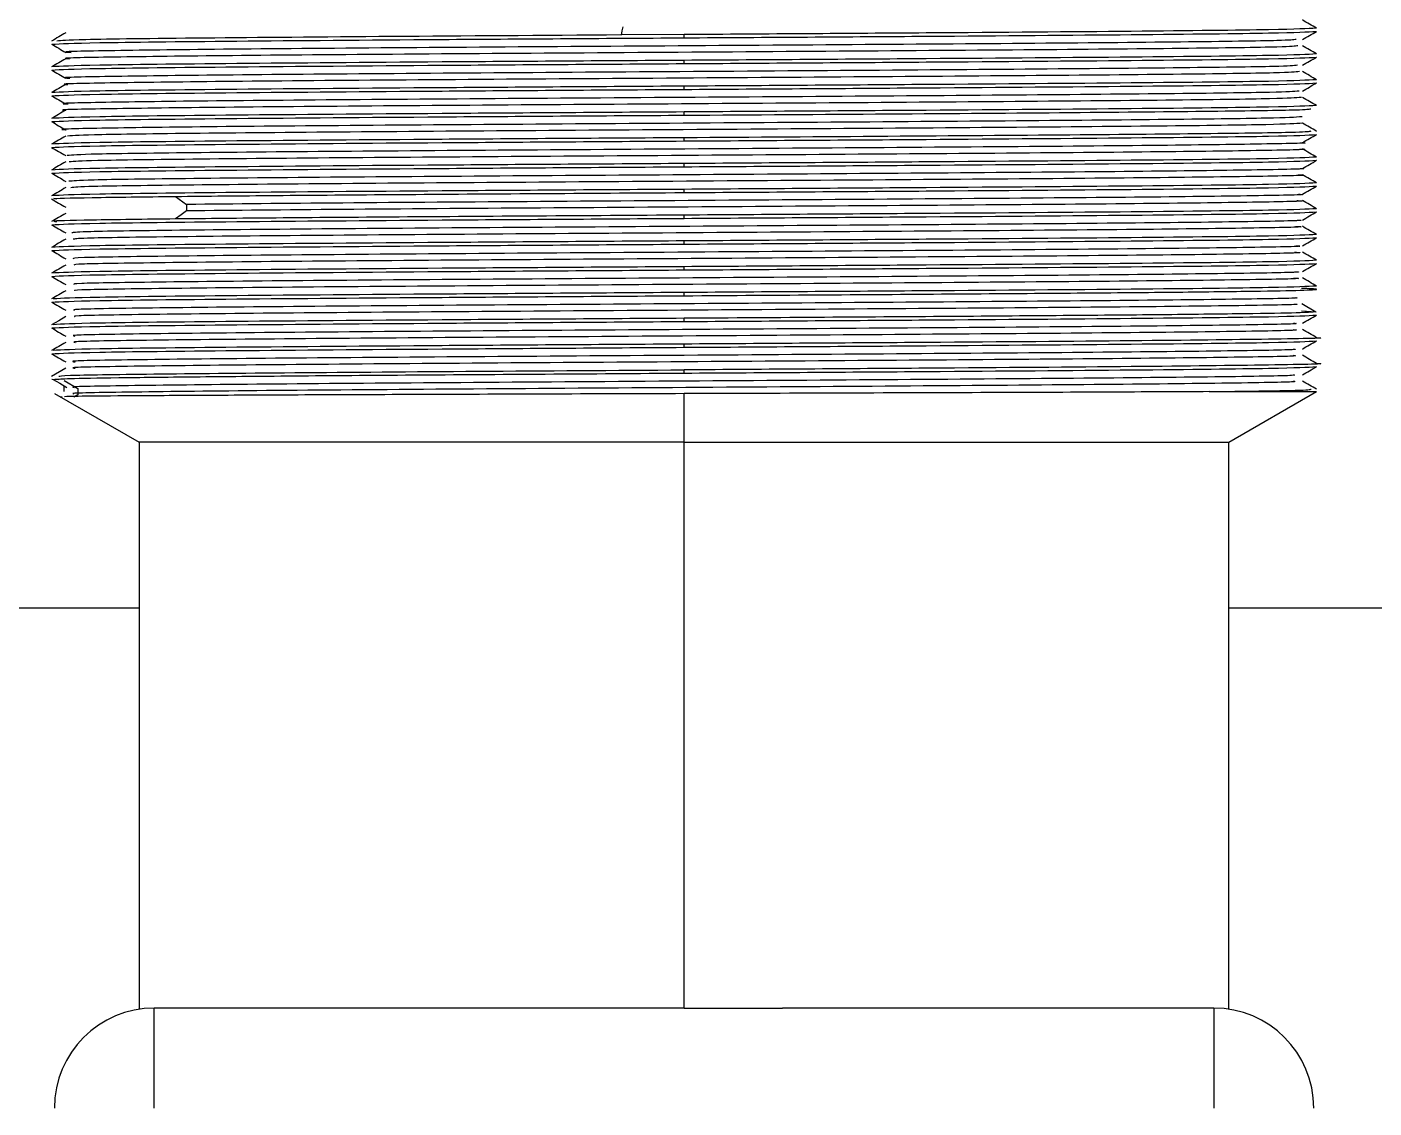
# Model space of a CAD drawing. Header units: millimetres. Extents: x 101 to 291, y 114 to 180.
# Drawn here: x 201.6 to 208.34, y 171.7 to 177.11 of the extents above; entities that cross this region are included whole.
import ezdxf

# ---------------------------------------------------------------- set-up
doc = ezdxf.new("R2010")
doc.units = ezdxf.units.MM

msp = doc.modelspace()

# ---------------------------------------------------------------- linework, layer by layer
at = {"color": 7, "linetype": 'Continuous', "lineweight": 25}
for p, q in [((204.8836, 177.069), (204.5696, 177.067)), ((204.8836, 177.0529), (204.8836, 177.069)), ((204.8836, 176.9239), (204.8836, 176.94)), ((204.8836, 176.7949), (204.8836, 176.811)), ((204.8836, 176.6659), (204.8836, 176.682)), ((204.8836, 176.5369), (204.8836, 176.553)), ((204.8836, 176.4079), (204.8836, 176.424)), ((204.8836, 176.2789), (204.8836, 176.295)), ((202.3391, 176.2597), (202.3952, 176.2194)), ((202.3953, 176.2194), (202.3953, 176.1871)), ((204.8836, 176.1499), (204.8836, 176.166)), ((204.8836, 176.0209), (204.8836, 176.037)), ((204.8836, 175.8919), (204.8836, 175.908)), ((204.8836, 175.7629), (204.8836, 175.779)), ((207.9718, 175.6867), (208.0454, 175.6822)), ((208.0442, 175.6809), (207.9734, 175.7218)), ((204.8836, 175.6339), (204.8836, 175.65)), ((204.8836, 175.5049), (204.8836, 175.521)), ((201.7904, 175.4005), (201.7196, 175.3596)), ((201.7561, 175.3415), (201.7208, 175.3441)), ((204.8836, 175.3759), (204.8836, 175.392)), ((201.7824, 175.3395), (201.8508, 175.2992)), ((201.7824, 175.2831), (201.7824, 175.3119)), ((201.8508, 175.2992), (201.8508, 175.267)), ((207.5096, 175.2831), (208.0472, 175.2831)), ((207.6086, 175.0299), (208.0472, 175.2831)), ((201.735, 175.2745), (202.1586, 175.0299)), ((201.7658, 175.2572), (201.7723, 175.2569)), ((201.8508, 175.267), (201.8303, 175.2549)), ((204.8836, 175.0299), (204.8836, 175.2731)), ((202.1586, 175.0299), (202.1586, 172.1942)), ((204.8836, 175.0299), (202.1586, 175.0299)), ((204.8836, 175.0299), (207.6086, 175.0299)), ((204.8836, 172.1999), (204.8836, 175.0299)), ((207.6086, 172.1942), (207.6086, 175.0299)), ((202.1586, 174.1999), (191.6086, 174.1999)), ((218.1586, 174.1999), (207.6086, 174.1999)), ((202.2336, 171.6999), (202.2336, 172.1999)), ((204.3904, 172.1999), (202.2336, 172.1999)), ((204.8836, 172.1999), (204.3904, 172.1999)), ((204.8836, 172.1999), (205.3768, 172.1999)), ((207.5336, 172.1999), (205.3768, 172.1999)), ((207.5336, 172.1999), (207.5336, 171.6999))]:
    msp.add_line(p, q, dxfattribs=at)
at = {"color": 7, "linetype": 'Continuous', "lineweight": 25, "flags": 128}
for points in [[(204.5765, 177.1072), (204.573, 177.0871), (204.5696, 177.0669)], [(202.3952, 176.1871), (202.3672, 176.1669), (202.3391, 176.1468)], [(201.7906, 175.6585), (201.7552, 175.6381), (201.7197, 175.6176)], [(201.7248, 175.3452), (201.7601, 175.3248), (201.7955, 175.3043)]]:
    msp.add_lwpolyline(points, dxfattribs=at)
at = {"color": 7, "linetype": 'Continuous', "lineweight": 25}
for centre, start, end in [((202.2336, 171.6999), 90, 180), ((207.5336, 171.6999), 0, 90)]:
    msp.add_arc(centre, 0.5, start, end, dxfattribs=at)
for points, knots in [([(208.0471, 177.1012), (207.9996, 177.0986), (207.9045, 177.0932), (207.1729, 177.0851), (206.1273, 177.0771), (205.2982, 177.0717), (204.8836, 177.069)], [0, 0, 0, 0, 0.24995, 0.499966, 0.749983, 1, 1, 1, 1]), ([(208.0478, 177.101), (208.0359, 177.1078), (208.0123, 177.1215), (207.9886, 177.1352), (207.9768, 177.142)], [0, 0, 0, 0, 0.4999887, 1, 1, 1, 1]), ([(201.7905, 177.0775), (201.7787, 177.0707), (201.7551, 177.0571), (201.7316, 177.0435), (201.7198, 177.0367)], [0, 0, 0, 0, 0.4999886, 1, 1, 1, 1]), ([(201.7201, 177.0206), (201.7677, 177.0233), (201.8628, 177.0287), (202.5943, 177.0367), (203.64, 177.0448), (204.4691, 177.0502), (204.8836, 177.0529)], [0, 0, 0, 0, 0.24995, 0.499966, 0.749983, 1, 1, 1, 1]), ([(204.5696, 177.067), (204.1744, 177.0644), (203.3841, 177.0591), (202.4356, 177.0513), (201.8185, 177.0439), (201.7688, 177.039), (201.7457, 177.0367)], [0, 0, 0, 0, 0.258392, 0.516785, 0.775177, 1, 1, 1, 1]), ([(207.9459, 177.0446), (207.932, 177.0427), (207.9005, 177.0384), (207.4107, 177.0317), (206.62, 177.0245), (205.6074, 177.0173), (204.5094, 177.0101), (203.4584, 177.0029), (202.5716, 176.9957), (201.9987, 176.9886), (201.7462, 176.9833), (201.8084, 176.9805), (201.8179, 176.9801)], [0, 0, 0, 0, 0.088219, 0.199698, 0.311177, 0.422655, 0.534132, 0.64561, 0.757087, 0.868565, 0.980043, 1, 1, 1, 1]), ([(204.8836, 177.0529), (205.2982, 177.0556), (206.1273, 177.0609), (207.173, 177.069), (207.9045, 177.0771), (207.9996, 177.0824), (208.0471, 177.0851)], [0, 0, 0, 0, 0.250011, 0.500023, 0.750034, 1, 1, 1, 1]), ([(207.9767, 177.0443), (207.9885, 177.0511), (208.0121, 177.0648), (208.0357, 177.0784), (208.0475, 177.0852)], [0, 0, 0, 0, 0.500011, 1, 1, 1, 1]), ([(201.7199, 177.0207), (201.7317, 177.0139), (201.7552, 177.0003), (201.7788, 176.9867), (201.7906, 176.9799)], [0, 0, 0, 0, 0.500011, 1, 1, 1, 1]), ([(207.9541, 177.0128), (207.9398, 177.0107), (207.909, 177.0063), (207.4117, 176.9994), (206.6198, 176.9922), (205.6075, 176.985), (204.5094, 176.9778), (203.4586, 176.9706), (202.5708, 176.9635), (202.0013, 176.9563), (201.7478, 176.9512), (201.8034, 176.9485), (201.809, 176.9483)], [0, 0, 0, 0, 0.095592, 0.207071, 0.31855, 0.430028, 0.541506, 0.652984, 0.764462, 0.87594, 0.987418, 1, 1, 1, 1]), ([(208.0471, 176.9722), (207.9996, 176.9696), (207.9045, 176.9642), (207.1729, 176.9561), (206.1273, 176.9481), (205.2982, 176.9427), (204.8836, 176.94)], [0, 0, 0, 0, 0.24995, 0.499966, 0.749983, 1, 1, 1, 1]), ([(208.0475, 176.9721), (208.0357, 176.979), (208.0122, 176.9926), (207.9886, 177.0062), (207.9768, 177.013)], [0, 0, 0, 0, 0.500011, 1, 1, 1, 1]), ([(201.7906, 176.9485), (201.7788, 176.9417), (201.7552, 176.9281), (201.7316, 176.9145), (201.7199, 176.9077)], [0, 0, 0, 0, 0.499989, 1, 1, 1, 1]), ([(204.8836, 176.94), (204.4691, 176.9373), (203.64, 176.9319), (202.5943, 176.9239), (201.8627, 176.9158), (201.7676, 176.9104), (201.7201, 176.9077)], [0, 0, 0, 0, 0.250011, 0.500023, 0.750034, 1, 1, 1, 1]), ([(201.7201, 176.8916), (201.7677, 176.8943), (201.8628, 176.8997), (202.5943, 176.9078), (203.64, 176.9158), (204.4691, 176.9212), (204.8836, 176.9239)], [0, 0, 0, 0, 0.249949, 0.499966, 0.749983, 1, 1, 1, 1]), ([(207.953, 176.9156), (207.9329, 176.9135), (207.8891, 176.9091), (207.3749, 176.9023), (206.5688, 176.8951), (205.5482, 176.8879), (204.449, 176.8807), (203.4045, 176.8735), (202.5299, 176.8663), (201.9775, 176.8592), (201.739, 176.8541), (201.8036, 176.8514), (201.8107, 176.8511)], [0, 0, 0, 0, 0.094568, 0.20601, 0.317452, 0.428894, 0.540335, 0.651776, 0.763216, 0.874655, 0.986093, 1, 1, 1, 1]), ([(204.8836, 176.9239), (205.2982, 176.9266), (206.1273, 176.9319), (207.173, 176.94), (207.9045, 176.9481), (207.9996, 176.9534), (208.0471, 176.9561)], [0, 0, 0, 0, 0.250011, 0.500023, 0.750034, 1, 1, 1, 1]), ([(207.9767, 176.9154), (207.9885, 176.9222), (208.0121, 176.9358), (208.0357, 176.9494), (208.0474, 176.9562)], [0, 0, 0, 0, 0.499984, 1, 1, 1, 1]), ([(201.7198, 176.8917), (201.7316, 176.8849), (201.7552, 176.8713), (201.7787, 176.8576), (201.7905, 176.8508)], [0, 0, 0, 0, 0.500014, 1, 1, 1, 1]), ([(207.9625, 176.8838), (207.9417, 176.8816), (207.898, 176.877), (207.3758, 176.87), (206.5686, 176.8628), (205.5483, 176.8556), (204.449, 176.8484), (203.4047, 176.8413), (202.529, 176.8341), (201.9803, 176.8269), (201.7399, 176.8219), (201.7973, 176.8194), (201.8005, 176.8193)], [0, 0, 0, 0, 0.101946, 0.213388, 0.324829, 0.43627, 0.547711, 0.659151, 0.77059, 0.882028, 0.993466, 1, 1, 1, 1]), ([(208.0471, 176.8432), (207.9996, 176.8406), (207.9045, 176.8352), (207.1729, 176.8271), (206.1273, 176.8191), (205.2982, 176.8137), (204.8836, 176.811)], [0, 0, 0, 0, 0.24995, 0.499966, 0.749983, 1, 1, 1, 1]), ([(204.8836, 176.7949), (205.2982, 176.7976), (206.1273, 176.8029), (207.173, 176.811), (207.9045, 176.8191), (207.9996, 176.8244), (208.0471, 176.8271)], [0, 0, 0, 0, 0.250011, 0.500023, 0.750034, 1, 1, 1, 1]), ([(207.9766, 176.7864), (207.9884, 176.7932), (208.012, 176.8068), (208.0356, 176.8204), (208.0474, 176.8272)], [0, 0, 0, 0, 0.499984, 1, 1, 1, 1]), ([(208.0475, 176.8432), (208.0357, 176.85), (208.0121, 176.8636), (207.9886, 176.8772), (207.9768, 176.884)], [0, 0, 0, 0, 0.500006, 1, 1, 1, 1]), ([(201.7197, 176.7627), (201.7315, 176.7559), (201.7551, 176.7423), (201.7787, 176.7287), (201.7905, 176.7219)], [0, 0, 0, 0, 0.500014, 1, 1, 1, 1]), ([(201.7905, 176.8195), (201.7787, 176.8127), (201.7551, 176.7991), (201.7316, 176.7855), (201.7198, 176.7787)], [0, 0, 0, 0, 0.5, 1, 1, 1, 1]), ([(204.8836, 176.811), (204.4691, 176.8083), (203.64, 176.8029), (202.5943, 176.7949), (201.8627, 176.7868), (201.7676, 176.7814), (201.7201, 176.7787)], [0, 0, 0, 0, 0.250011, 0.500023, 0.750034, 1, 1, 1, 1]), ([(201.7201, 176.7626), (201.7677, 176.7653), (201.8628, 176.7707), (202.5943, 176.7788), (203.64, 176.7868), (204.4691, 176.7922), (204.8836, 176.7949)], [0, 0, 0, 0, 0.249949, 0.499966, 0.749983, 1, 1, 1, 1]), ([(207.9609, 176.7866), (207.9339, 176.7844), (207.877, 176.7799), (207.3379, 176.7729), (206.5168, 176.7657), (205.4887, 176.7585), (204.3889, 176.7513), (203.3513, 176.7441), (202.489, 176.737), (201.9577, 176.7298), (201.732, 176.7248), (201.7978, 176.7223), (201.802, 176.7221)], [0, 0, 0, 0, 0.100849, 0.212293, 0.323738, 0.435184, 0.54663, 0.658077, 0.769525, 0.880973, 0.992421, 1, 1, 1, 1]), ([(201.7904, 176.6905), (201.7786, 176.6837), (201.7551, 176.6701), (201.7315, 176.6565), (201.7197, 176.6497)], [0, 0, 0, 0, 0.500014, 1, 1, 1, 1]), ([(207.9718, 176.7548), (207.9436, 176.7525), (207.8864, 176.7477), (207.3387, 176.7406), (206.5166, 176.7334), (205.4888, 176.7262), (204.3888, 176.7191), (203.3515, 176.7119), (202.488, 176.7047), (201.9609, 176.6973), (201.7321, 176.6931), (201.7903, 176.6903), (201.7905, 176.6903)], [0, 0, 0, 0, 0.108214, 0.219654, 0.331094, 0.442535, 0.553977, 0.66542, 0.776863, 0.888306, 0.99975, 1, 1, 1, 1]), ([(208.0471, 176.7142), (207.9996, 176.7116), (207.9045, 176.7062), (207.1729, 176.6981), (206.1273, 176.6901), (205.2982, 176.6847), (204.8836, 176.682)], [0, 0, 0, 0, 0.24995, 0.499966, 0.749983, 1, 1, 1, 1]), ([(204.8836, 176.6659), (205.2294, 176.6681), (205.921, 176.6726), (206.8503, 176.6793), (207.5595, 176.6861), (207.9892, 176.6923), (208.0098, 176.6964), (208.0189, 176.6981)], [0, 0, 0, 0, 0.208831, 0.417662, 0.626492, 0.835323, 1, 1, 1, 1]), ([(208.0474, 176.7142), (208.0356, 176.721), (208.012, 176.7346), (207.9884, 176.7482), (207.9767, 176.755)], [0, 0, 0, 0, 0.499994, 1, 1, 1, 1]), ([(201.7196, 176.6338), (201.7314, 176.627), (201.7551, 176.6133), (201.7787, 176.5997), (201.7905, 176.5929)], [0, 0, 0, 0, 0.499998, 1, 1, 1, 1]), ([(204.8836, 176.682), (204.4691, 176.6793), (203.64, 176.6739), (202.5943, 176.6659), (201.8627, 176.6578), (201.7676, 176.6524), (201.7201, 176.6498)], [0, 0, 0, 0, 0.250011, 0.500023, 0.750034, 1, 1, 1, 1]), ([(201.7201, 176.6336), (201.7677, 176.6363), (201.8628, 176.6417), (202.5943, 176.6497), (203.64, 176.6578), (204.4691, 176.6632), (204.8836, 176.6659)], [0, 0, 0, 0, 0.24995, 0.499966, 0.749983, 1, 1, 1, 1]), ([(207.9757, 176.6578), (207.9402, 176.6554), (207.8691, 176.6507), (207.3003, 176.6435), (206.4641, 176.6363), (205.429, 176.6291), (204.3287, 176.6219), (203.2985, 176.6147), (202.4489, 176.6076), (201.9393, 176.6004), (201.7253, 176.5955), (201.7917, 176.5931), (201.7926, 176.5931)], [0, 0, 0, 0, 0.110067, 0.221125, 0.332183, 0.443241, 0.554299, 0.665357, 0.776414, 0.88747, 0.998526, 1, 1, 1, 1]), ([(207.9774, 176.6256), (207.9417, 176.6232), (207.8705, 176.6184), (207.3005, 176.6112), (206.4642, 176.604), (205.4287, 176.5968), (204.3297, 176.5897), (203.2951, 176.5825), (202.4616, 176.5753), (201.9007, 176.5682), (201.832, 176.5635), (201.7985, 176.5612)], [0, 0, 0, 0, 0.111696, 0.223393, 0.335091, 0.446788, 0.558485, 0.670181, 0.781877, 0.893572, 1, 1, 1, 1]), ([(208.0477, 176.5851), (208.0359, 176.5919), (208.0122, 176.6055), (207.9886, 176.6192), (207.9768, 176.626)], [0, 0, 0, 0, 0.500005, 1, 1, 1, 1]), ([(201.7905, 176.5615), (201.7787, 176.5547), (201.7551, 176.541), (201.7314, 176.5274), (201.7196, 176.5206)], [0, 0, 0, 0, 0.499998, 1, 1, 1, 1]), ([(208.0189, 176.5853), (208.0098, 176.5835), (207.9892, 176.5795), (207.5595, 176.5732), (206.8503, 176.5665), (205.921, 176.5597), (205.2294, 176.5552), (204.8836, 176.553)], [0, 0, 0, 0, 0.164659, 0.373494, 0.582329, 0.791165, 1, 1, 1, 1]), ([(204.8836, 176.5369), (205.2982, 176.5396), (206.1273, 176.5449), (207.173, 176.553), (207.9045, 176.5611), (207.9996, 176.5664), (208.0471, 176.5691)], [0, 0, 0, 0, 0.250011, 0.500023, 0.750034, 1, 1, 1, 1]), ([(207.9767, 176.5284), (207.9885, 176.5352), (208.0121, 176.5488), (208.0358, 176.5625), (208.0476, 176.5693)], [0, 0, 0, 0, 0.499995, 1, 1, 1, 1]), ([(201.7195, 176.5048), (201.7313, 176.498), (201.755, 176.4843), (201.7786, 176.4707), (201.7904, 176.4639)], [0, 0, 0, 0, 0.5, 1, 1, 1, 1]), ([(204.8836, 176.553), (204.4691, 176.5503), (203.64, 176.5449), (202.5943, 176.5369), (201.8627, 176.5288), (201.7676, 176.5234), (201.7201, 176.5208)], [0, 0, 0, 0, 0.250011, 0.500023, 0.750034, 1, 1, 1, 1]), ([(201.7201, 176.5046), (201.7677, 176.5073), (201.8628, 176.5127), (202.5943, 176.5207), (203.64, 176.5288), (204.4691, 176.5342), (204.8836, 176.5369)], [0, 0, 0, 0, 0.24995, 0.499966, 0.749983, 1, 1, 1, 1]), ([(207.975, 176.5286), (207.9756, 176.5285), (208.0338, 176.5262), (207.8034, 176.5213), (207.2731, 176.5141), (206.4079, 176.5069), (205.3696, 176.4997), (204.2697, 176.4925), (203.243, 176.4854), (202.4231, 176.4782), (201.8793, 176.4711), (201.8241, 176.4664), (201.7971, 176.4641)], [0, 0, 0, 0, 0.001175, 0.112632, 0.22409, 0.335548, 0.447007, 0.558467, 0.669927, 0.781388, 0.892849, 1, 1, 1, 1]), ([(207.9638, 176.4968), (207.9685, 176.4966), (208.0341, 176.494), (207.8067, 176.489), (207.2723, 176.4818), (206.4082, 176.4746), (205.3695, 176.4674), (204.2698, 176.4603), (203.2427, 176.4531), (202.4238, 176.4459), (201.8886, 176.4389), (201.8336, 176.4344), (201.8077, 176.4323)], [0, 0, 0, 0, 0.008542, 0.12, 0.231459, 0.342918, 0.454378, 0.565839, 0.6773, 0.788762, 0.900225, 1, 1, 1, 1]), ([(208.0476, 176.4561), (208.0358, 176.4629), (208.0121, 176.4765), (207.9885, 176.4902), (207.9767, 176.497)], [0, 0, 0, 0, 0.5, 1, 1, 1, 1]), ([(201.7905, 176.4325), (201.7787, 176.4257), (201.755, 176.4121), (201.7314, 176.3984), (201.7196, 176.3916)], [0, 0, 0, 0, 0.499998, 1, 1, 1, 1]), ([(204.8836, 176.424), (204.4691, 176.4213), (203.64, 176.4159), (202.5943, 176.4079), (201.8627, 176.3998), (201.7676, 176.3944), (201.7201, 176.3917)], [0, 0, 0, 0, 0.250011, 0.500023, 0.750034, 1, 1, 1, 1]), ([(208.0471, 176.4562), (207.9996, 176.4536), (207.9045, 176.4482), (207.1729, 176.4401), (206.1273, 176.4321), (205.2982, 176.4267), (204.8836, 176.424)], [0, 0, 0, 0, 0.24995, 0.499966, 0.749983, 1, 1, 1, 1]), ([(204.8836, 176.4079), (205.2982, 176.4106), (206.1273, 176.4159), (207.173, 176.424), (207.9045, 176.4321), (207.9996, 176.4374), (208.0471, 176.4401)], [0, 0, 0, 0, 0.250011, 0.500023, 0.750034, 1, 1, 1, 1]), ([(207.9767, 176.3994), (207.9885, 176.4062), (208.0121, 176.4198), (208.0358, 176.4335), (208.0476, 176.4403)], [0, 0, 0, 0, 0.499995, 1, 1, 1, 1]), ([(201.7196, 176.3758), (201.7314, 176.369), (201.7551, 176.3554), (201.7787, 176.3417), (201.7905, 176.3349)], [0, 0, 0, 0, 0.5000025, 1, 1, 1, 1]), ([(201.7201, 176.3756), (201.7677, 176.3783), (201.8628, 176.3837), (202.5943, 176.3917), (203.64, 176.3998), (204.4691, 176.4052), (204.8836, 176.4079)], [0, 0, 0, 0, 0.24995, 0.499966, 0.749983, 1, 1, 1, 1]), ([(207.9656, 176.3996), (207.9691, 176.3994), (208.0261, 176.3969), (207.7837, 176.3919), (207.232, 176.3847), (206.3545, 176.3775), (205.3093, 176.3703), (204.2102, 176.3631), (203.1912, 176.356), (202.3863, 176.3488), (201.8678, 176.3418), (201.8261, 176.3372), (201.8063, 176.3351)], [0, 0, 0, 0, 0.007224, 0.118703, 0.230182, 0.341661, 0.453139, 0.564617, 0.676094, 0.787572, 0.89905, 1, 1, 1, 1]), ([(207.9557, 176.3677), (207.9632, 176.3674), (208.0272, 176.3647), (207.7867, 176.3596), (207.2313, 176.3524), (206.3548, 176.3452), (205.3093, 176.3381), (204.2103, 176.3309), (203.1909, 176.3237), (202.3871, 176.3165), (201.8766, 176.3097), (201.8347, 176.3053), (201.8155, 176.3033)], [0, 0, 0, 0, 0.0146028, 0.1260822, 0.237561, 0.3490393, 0.4605172, 0.5719948, 0.6834723, 0.7949498, 0.9064274, 1, 1, 1, 1]), ([(208.0476, 176.3271), (208.0357, 176.3339), (208.0121, 176.3475), (207.9885, 176.3612), (207.9766, 176.368)], [0, 0, 0, 0, 0.5, 1, 1, 1, 1]), ([(201.7905, 176.3035), (201.7787, 176.2967), (201.7551, 176.2831), (201.7315, 176.2694), (201.7196, 176.2626)], [0, 0, 0, 0, 0.499998, 1, 1, 1, 1]), ([(204.8836, 176.295), (204.4691, 176.2923), (203.64, 176.2869), (202.5943, 176.2789), (201.8627, 176.2708), (201.7676, 176.2654), (201.7201, 176.2627)], [0, 0, 0, 0, 0.250011, 0.500023, 0.750034, 1, 1, 1, 1]), ([(208.0471, 176.3272), (207.9996, 176.3246), (207.9045, 176.3192), (207.1729, 176.3111), (206.1273, 176.3031), (205.2982, 176.2977), (204.8836, 176.295)], [0, 0, 0, 0, 0.24995, 0.499966, 0.749983, 1, 1, 1, 1]), ([(204.8836, 176.2789), (205.2982, 176.2816), (206.1273, 176.2869), (207.173, 176.295), (207.9045, 176.3031), (207.9996, 176.3084), (208.0471, 176.3111)], [0, 0, 0, 0, 0.250011, 0.500023, 0.750034, 1, 1, 1, 1]), ([(207.9768, 176.2704), (207.9886, 176.2772), (208.0123, 176.2909), (208.0359, 176.3045), (208.0477, 176.3113)], [0, 0, 0, 0, 0.499995, 1, 1, 1, 1]), ([(201.7195, 176.2468), (201.7313, 176.24), (201.7549, 176.2264), (201.7786, 176.2127), (201.7904, 176.2059)], [0, 0, 0, 0, 0.4999976, 1, 1, 1, 1]), ([(201.7455, 176.2466), (201.7384, 176.2472), (201.7079, 176.2497), (201.8866, 176.254), (202.1882, 176.2578), (202.3391, 176.2597)], [0, 0, 0, 0, 0.132447, 0.566223, 1, 1, 1, 1]), ([(202.3391, 176.2597), (202.4989, 176.2613), (202.8185, 176.2645), (203.4472, 176.2693), (204.1441, 176.2741), (204.6371, 176.2773), (204.8836, 176.2789)], [0, 0, 0, 0, 0.25, 0.5, 0.75, 1, 1, 1, 1]), ([(207.9484, 176.2388), (207.9582, 176.2383), (208.0202, 176.2355), (207.7655, 176.2302), (207.1895, 176.223), (206.3012, 176.2158), (205.2481, 176.2087), (204.1542, 176.2015), (203.1278, 176.1943), (202.6394, 176.1895), (202.3952, 176.1871)], [0, 0, 0, 0, 0.0262041, 0.1653189, 0.3044337, 0.4435483, 0.5826623, 0.7217756, 0.8608879, 1, 1, 1, 1]), ([(207.9569, 176.2706), (207.963, 176.2703), (208.0184, 176.2676), (207.7629, 176.2625), (207.1902, 176.2553), (206.301, 176.2481), (205.2481, 176.2409), (204.1542, 176.2338), (203.1278, 176.2266), (202.6395, 176.2218), (202.3953, 176.2194)], [0, 0, 0, 0, 0.017154, 0.157561, 0.297969, 0.438377, 0.578784, 0.71919, 0.859595, 1, 1, 1, 1]), ([(208.0476, 176.1981), (208.0358, 176.2049), (208.0122, 176.2186), (207.9885, 176.2322), (207.9767, 176.239)], [0, 0, 0, 0, 0.499995, 1, 1, 1, 1]), ([(201.7905, 176.1745), (201.7787, 176.1677), (201.755, 176.1541), (201.7314, 176.1404), (201.7196, 176.1336)], [0, 0, 0, 0, 0.499998, 1, 1, 1, 1]), ([(204.8836, 176.166), (204.6371, 176.1644), (204.1441, 176.1612), (203.4472, 176.1564), (202.8185, 176.1516), (202.4989, 176.1484), (202.3391, 176.1468)], [0, 0, 0, 0, 0.25, 0.5, 0.75, 1, 1, 1, 1]), ([(208.0471, 176.1982), (207.9996, 176.1956), (207.9045, 176.1902), (207.1729, 176.1821), (206.1273, 176.1741), (205.2982, 176.1687), (204.8836, 176.166)], [0, 0, 0, 0, 0.24995, 0.499966, 0.749983, 1, 1, 1, 1]), ([(204.8836, 176.1499), (205.2982, 176.1526), (206.1273, 176.1579), (207.173, 176.166), (207.9045, 176.1741), (207.9996, 176.1794), (208.0471, 176.1821)], [0, 0, 0, 0, 0.250011, 0.500023, 0.750034, 1, 1, 1, 1]), ([(207.9767, 176.1414), (207.9885, 176.1482), (208.0121, 176.1618), (208.0358, 176.1755), (208.0476, 176.1823)], [0, 0, 0, 0, 0.499984, 1, 1, 1, 1]), ([(201.7196, 176.1178), (201.7314, 176.111), (201.755, 176.0974), (201.7787, 176.0837), (201.7905, 176.0769)], [0, 0, 0, 0, 0.500014, 1, 1, 1, 1]), ([(201.7201, 176.1176), (201.7677, 176.1203), (201.8628, 176.1257), (202.5943, 176.1338), (203.64, 176.1418), (204.4691, 176.1472), (204.8836, 176.1499)], [0, 0, 0, 0, 0.249949, 0.499966, 0.749983, 1, 1, 1, 1]), ([(202.3391, 176.1468), (202.1882, 176.1449), (201.8866, 176.1411), (201.7079, 176.1368), (201.7384, 176.1343), (201.7455, 176.1338)], [0, 0, 0, 0, 0.433754, 0.867507, 1, 1, 1, 1]), ([(207.9497, 176.1416), (207.9576, 176.1411), (208.0103, 176.1383), (207.7404, 176.1331), (207.1475, 176.1259), (206.2462, 176.1187), (205.1884, 176.1115), (204.092, 176.1044), (203.0893, 176.0972), (202.3155, 176.09), (201.8457, 176.0833), (201.8286, 176.079), (201.8211, 176.0771)], [0, 0, 0, 0, 0.019677, 0.131152, 0.242626, 0.3541, 0.465573, 0.577046, 0.688518, 0.79999, 0.911461, 1, 1, 1, 1]), ([(207.9425, 176.1098), (207.954, 176.1092), (208.0127, 176.1062), (207.7428, 176.1008), (207.1469, 176.0936), (206.2464, 176.0864), (205.1883, 176.0793), (204.0921, 176.0721), (203.089, 176.0649), (202.3164, 176.0577), (201.8535, 176.0512), (201.8352, 176.047), (201.8275, 176.0453)], [0, 0, 0, 0, 0.0270582, 0.1385325, 0.250006, 0.3614789, 0.4729511, 0.5844229, 0.6958943, 0.8073653, 0.9188362, 1, 1, 1, 1]), ([(208.0475, 176.0691), (208.0357, 176.0759), (208.0121, 176.0895), (207.9884, 176.1032), (207.9766, 176.11)], [0, 0, 0, 0, 0.5, 1, 1, 1, 1]), ([(201.7905, 176.0455), (201.7787, 176.0387), (201.7551, 176.0251), (201.7314, 176.0114), (201.7196, 176.0046)], [0, 0, 0, 0, 0.4999887, 1, 1, 1, 1]), ([(204.8836, 176.037), (204.4691, 176.0343), (203.64, 176.0289), (202.5943, 176.0209), (201.8627, 176.0128), (201.7676, 176.0074), (201.7201, 176.0047)], [0, 0, 0, 0, 0.250011, 0.500023, 0.750034, 1, 1, 1, 1]), ([(201.7201, 175.9886), (201.7677, 175.9913), (201.8628, 175.9967), (202.5943, 176.0047), (203.64, 176.0128), (204.4691, 176.0182), (204.8836, 176.0209)], [0, 0, 0, 0, 0.249949, 0.499966, 0.749983, 1, 1, 1, 1]), ([(208.0471, 176.0692), (207.9996, 176.0666), (207.9045, 176.0612), (207.1729, 176.0531), (206.1273, 176.0451), (205.2982, 176.0397), (204.8836, 176.037)], [0, 0, 0, 0, 0.24995, 0.499966, 0.749983, 1, 1, 1, 1]), ([(204.8836, 176.0209), (205.2982, 176.0236), (206.1273, 176.0289), (207.173, 176.037), (207.9045, 176.0451), (207.9996, 176.0504), (208.0471, 176.0531)], [0, 0, 0, 0, 0.250011, 0.500023, 0.750034, 1, 1, 1, 1]), ([(207.9768, 176.0124), (207.9886, 176.0192), (208.0123, 176.0329), (208.0359, 176.0465), (208.0477, 176.0533)], [0, 0, 0, 0, 0.499995, 1, 1, 1, 1]), ([(201.7197, 175.9888), (201.7315, 175.982), (201.7551, 175.9683), (201.7787, 175.9547), (201.7906, 175.9479)], [0, 0, 0, 0, 0.499998, 1, 1, 1, 1]), ([(207.9433, 176.0126), (207.9527, 176.012), (208.0022, 176.0091), (207.717, 176.0037), (207.1041, 175.9965), (206.1913, 175.9893), (205.1278, 175.9821), (204.0333, 175.975), (203.0393, 175.9678), (202.2815, 175.9606), (201.8349, 175.954), (201.829, 175.9498), (201.8265, 175.9481)], [0, 0, 0, 0, 0.026122, 0.137553, 0.248984, 0.360415, 0.471847, 0.583278, 0.694709, 0.806139, 0.917568, 1, 1, 1, 1]), ([(207.9375, 175.9808), (207.9502, 175.9801), (208.0052, 175.9769), (207.7191, 175.9714), (207.1036, 175.9642), (206.1915, 175.9571), (205.1277, 175.9499), (204.0334, 175.9427), (203.039, 175.9355), (202.2825, 175.9283), (201.8422, 175.9219), (201.8346, 175.9179), (201.8316, 175.9163)], [0, 0, 0, 0, 0.033477, 0.144905, 0.256334, 0.367763, 0.479193, 0.590622, 0.70205, 0.813478, 0.924905, 1, 1, 1, 1]), ([(208.0476, 175.9401), (208.0358, 175.9469), (208.0121, 175.9606), (207.9885, 175.9742), (207.9767, 175.981)], [0, 0, 0, 0, 0.5, 1, 1, 1, 1]), ([(201.7906, 175.9165), (201.7788, 175.9097), (201.7552, 175.896), (201.7315, 175.8824), (201.7197, 175.8756)], [0, 0, 0, 0, 0.5, 1, 1, 1, 1]), ([(204.8836, 175.908), (204.4691, 175.9053), (203.64, 175.8999), (202.5943, 175.8919), (201.8627, 175.8838), (201.7676, 175.8784), (201.7201, 175.8758)], [0, 0, 0, 0, 0.250011, 0.500023, 0.750034, 1, 1, 1, 1]), ([(201.7201, 175.8596), (201.7677, 175.8623), (201.8628, 175.8677), (202.5943, 175.8757), (203.64, 175.8838), (204.4691, 175.8892), (204.8836, 175.8919)], [0, 0, 0, 0, 0.24995, 0.499966, 0.749983, 1, 1, 1, 1]), ([(207.9382, 175.8836), (207.9483, 175.8829), (207.9935, 175.8798), (207.692, 175.8743), (207.0598, 175.8671), (206.1358, 175.8599), (205.0671, 175.8528), (203.975, 175.8456), (202.99, 175.8384), (202.2487, 175.8312), (201.8249, 175.8248), (201.8293, 175.8207), (201.831, 175.8191)], [0, 0, 0, 0, 0.0322691, 0.1437256, 0.2551824, 0.3666397, 0.4780977, 0.5895563, 0.7010156, 0.8124757, 0.9239363, 1, 1, 1, 1]), ([(208.0471, 175.9402), (207.9996, 175.9376), (207.9045, 175.9322), (207.1729, 175.9241), (206.1273, 175.9161), (205.2982, 175.9107), (204.8836, 175.908)], [0, 0, 0, 0, 0.24995, 0.499966, 0.749983, 1, 1, 1, 1]), ([(204.8836, 175.8919), (205.2982, 175.8946), (206.1273, 175.8999), (207.173, 175.908), (207.9045, 175.9161), (207.9996, 175.9214), (208.0471, 175.9241)], [0, 0, 0, 0, 0.250011, 0.500023, 0.750034, 1, 1, 1, 1]), ([(207.9768, 175.8834), (207.9886, 175.8902), (208.0123, 175.9039), (208.0359, 175.9175), (208.0477, 175.9243)], [0, 0, 0, 0, 0.5, 1, 1, 1, 1]), ([(201.7196, 175.8598), (201.7314, 175.853), (201.755, 175.8394), (201.7786, 175.8257), (201.7905, 175.8189)], [0, 0, 0, 0, 0.499989, 1, 1, 1, 1]), ([(207.9338, 175.8518), (207.9469, 175.8509), (207.9972, 175.8477), (207.6939, 175.842), (207.0593, 175.8348), (206.136, 175.8277), (205.067, 175.8205), (203.9751, 175.8133), (202.9897, 175.8061), (202.2498, 175.7989), (201.8317, 175.7926), (201.8339, 175.7888), (201.8347, 175.7873)], [0, 0, 0, 0, 0.039578, 0.151032, 0.262486, 0.373941, 0.485397, 0.596853, 0.70831, 0.819768, 0.931226, 1, 1, 1, 1]), ([(208.0476, 175.8111), (208.0358, 175.8179), (208.0122, 175.8316), (207.9886, 175.8452), (207.9767, 175.852)], [0, 0, 0, 0, 0.499993, 1, 1, 1, 1]), ([(201.7906, 175.7875), (201.7788, 175.7807), (201.7551, 175.7671), (201.7315, 175.7534), (201.7197, 175.7466)], [0, 0, 0, 0, 0.500011, 1, 1, 1, 1]), ([(201.7201, 175.7306), (201.7677, 175.7333), (201.8628, 175.7387), (202.5943, 175.7467), (203.64, 175.7548), (204.4691, 175.7602), (204.8836, 175.7629)], [0, 0, 0, 0, 0.24995, 0.499966, 0.749983, 1, 1, 1, 1]), ([(204.8836, 175.779), (204.469, 175.7763), (203.6399, 175.7709), (202.5947, 175.7629), (201.8689, 175.7549), (201.7743, 175.7496), (201.7278, 175.747)], [0, 0, 0, 0, 0.252028, 0.504056, 0.756084, 1, 1, 1, 1]), ([(207.9403, 175.7537), (207.946, 175.7532), (207.9773, 175.7502), (207.6621, 175.7449), (207.0159, 175.7377), (206.0796, 175.7305), (205.0063, 175.7234), (203.9169, 175.7162), (202.9414, 175.709), (202.2168, 175.7018), (201.8148, 175.6955), (201.8288, 175.6916), (201.8342, 175.6901)], [0, 0, 0, 0, 0.024759, 0.137776, 0.250793, 0.363812, 0.476831, 0.58985, 0.702869, 0.815888, 0.928906, 1, 1, 1, 1]), ([(208.0471, 175.8112), (207.9996, 175.8086), (207.9045, 175.8032), (207.1729, 175.7951), (206.1273, 175.7871), (205.2982, 175.7817), (204.8836, 175.779)], [0, 0, 0, 0, 0.24995, 0.499966, 0.749983, 1, 1, 1, 1]), ([(204.8836, 175.7629), (205.1195, 175.7644), (205.5913, 175.7675), (206.2636, 175.7721), (206.8673, 175.7767), (207.3719, 175.7812), (207.7533, 175.7858), (207.9888, 175.7904), (208.0806, 175.795), (208.0081, 175.7981), (207.9718, 175.7996)], [0, 0, 0, 0, 0.1250001, 0.25, 0.3749999, 0.5000001, 0.6250001, 0.75, 0.875, 1, 1, 1, 1]), ([(201.7197, 175.7308), (201.7315, 175.724), (201.7551, 175.7103), (201.7788, 175.6967), (201.7906, 175.6899)], [0, 0, 0, 0, 0.500011, 1, 1, 1, 1]), ([(207.9396, 175.7215), (207.9458, 175.721), (207.9783, 175.718), (207.6627, 175.7126), (207.0158, 175.7055), (206.0797, 175.6983), (205.0063, 175.6911), (203.917, 175.6839), (202.941, 175.6767), (202.2179, 175.6695), (201.821, 175.6634), (201.8324, 175.6596), (201.8365, 175.6583)], [0, 0, 0, 0, 0.026726, 0.140369, 0.254014, 0.367659, 0.481304, 0.59495, 0.708596, 0.822241, 0.935886, 1, 1, 1, 1]), ([(208.0312, 175.6813), (208.017, 175.68), (207.9853, 175.6773), (207.7499, 175.673), (207.3728, 175.6684), (206.867, 175.6638), (206.2637, 175.6592), (205.5912, 175.6546), (205.1195, 175.6515), (204.8836, 175.65)], [0, 0, 0, 0, 0.118389, 0.265324, 0.412259, 0.559195, 0.70613, 0.853065, 1, 1, 1, 1]), ([(201.7201, 175.6016), (201.7677, 175.6043), (201.8628, 175.6097), (202.5943, 175.6177), (203.64, 175.6258), (204.4691, 175.6312), (204.8836, 175.6339)], [0, 0, 0, 0, 0.24995, 0.499966, 0.749983, 1, 1, 1, 1]), ([(204.8836, 175.65), (204.469, 175.6473), (203.6399, 175.6419), (202.5947, 175.6339), (201.8684, 175.6259), (201.7738, 175.6206), (201.7272, 175.618)], [0, 0, 0, 0, 0.251876, 0.503752, 0.755628, 1, 1, 1, 1]), ([(207.9317, 175.6256), (207.9414, 175.6246), (207.9756, 175.6213), (207.6386, 175.6155), (206.9691, 175.6083), (206.0235, 175.6012), (204.9454, 175.594), (203.8594, 175.5868), (202.8935, 175.5796), (202.1861, 175.5724), (201.8055, 175.5662), (201.8281, 175.5625), (201.8364, 175.5611)], [0, 0, 0, 0, 0.0445, 0.155961, 0.267422, 0.378883, 0.490345, 0.601808, 0.713271, 0.824735, 0.936199, 1, 1, 1, 1]), ([(204.8836, 175.6339), (205.2982, 175.6366), (206.1273, 175.6419), (207.173, 175.65), (207.9045, 175.6581), (207.9996, 175.6634), (208.0471, 175.6661)], [0, 0, 0, 0, 0.250011, 0.500023, 0.750034, 1, 1, 1, 1]), ([(207.9768, 175.6254), (207.9886, 175.6322), (208.0122, 175.6458), (208.0359, 175.6595), (208.0477, 175.6663)], [0, 0, 0, 0, 0.499989, 1, 1, 1, 1]), ([(201.7196, 175.6018), (201.7314, 175.595), (201.7551, 175.5813), (201.7787, 175.5677), (201.7905, 175.5609)], [0, 0, 0, 0, 0.499991, 1, 1, 1, 1]), ([(207.93, 175.5938), (207.9421, 175.5927), (207.9803, 175.5891), (207.6402, 175.5832), (206.9687, 175.5761), (206.0236, 175.5689), (204.9453, 175.5617), (203.8595, 175.5545), (202.8931, 175.5473), (202.1874, 175.5401), (201.8111, 175.5341), (201.8307, 175.5305), (201.8374, 175.5293)], [0, 0, 0, 0, 0.051694, 0.163151, 0.274609, 0.386067, 0.497525, 0.608984, 0.720444, 0.831904, 0.943365, 1, 1, 1, 1]), ([(208.04, 175.5535), (208.0424, 175.5534), (208.1273, 175.5506), (207.8472, 175.5452), (207.1882, 175.5371), (206.1234, 175.5291), (205.2969, 175.5237), (204.8836, 175.521)], [0, 0, 0, 0, 0.007444, 0.255583, 0.503722, 0.751861, 1, 1, 1, 1]), ([(208.0476, 175.5531), (208.0358, 175.5599), (208.0122, 175.5736), (207.9886, 175.5872), (207.9768, 175.594)], [0, 0, 0, 0, 0.499989, 1, 1, 1, 1]), ([(201.7906, 175.5295), (201.7788, 175.5227), (201.7551, 175.5091), (201.7315, 175.4954), (201.7197, 175.4886)], [0, 0, 0, 0, 0.500003, 1, 1, 1, 1]), ([(201.7201, 175.4726), (201.7677, 175.4753), (201.8628, 175.4807), (202.5943, 175.4887), (203.64, 175.4968), (204.4691, 175.5022), (204.8836, 175.5049)], [0, 0, 0, 0, 0.24995, 0.499966, 0.749983, 1, 1, 1, 1]), ([(204.8836, 175.521), (204.469, 175.5183), (203.6399, 175.5129), (202.5947, 175.5049), (201.8685, 175.4969), (201.7739, 175.4916), (201.7274, 175.489)], [0, 0, 0, 0, 0.25191, 0.503821, 0.755731, 1, 1, 1, 1]), ([(207.9302, 175.4966), (207.9388, 175.4955), (207.9662, 175.492), (207.6102, 175.4861), (206.9226, 175.4789), (205.9666, 175.4718), (204.8845, 175.4646), (203.8021, 175.4574), (202.8464, 175.4502), (202.1565, 175.443), (201.7962, 175.437), (201.8269, 175.4333), (201.8374, 175.4321)], [0, 0, 0, 0, 0.050454, 0.161916, 0.273377, 0.384838, 0.496298, 0.607757, 0.719216, 0.830675, 0.942133, 1, 1, 1, 1]), ([(204.8836, 175.5049), (205.2982, 175.5076), (206.1273, 175.5129), (207.173, 175.521), (207.9045, 175.5291), (207.9996, 175.5344), (208.0471, 175.5371)], [0, 0, 0, 0, 0.250011, 0.500023, 0.750034, 1, 1, 1, 1]), ([(207.9767, 175.4964), (207.9885, 175.5032), (208.0121, 175.5168), (208.0357, 175.5305), (208.0475, 175.5373)], [0, 0, 0, 0, 0.499994, 1, 1, 1, 1]), ([(201.7196, 175.4728), (201.7314, 175.466), (201.755, 175.4523), (201.7786, 175.4387), (201.7904, 175.4319)], [0, 0, 0, 0, 0.499994, 1, 1, 1, 1]), ([(207.93, 175.4648), (207.9405, 175.4635), (207.9714, 175.4599), (207.6117, 175.4539), (206.9223, 175.4467), (205.9668, 175.4395), (204.8845, 175.4323), (203.8022, 175.4251), (202.8461, 175.4179), (202.1571, 175.4107), (201.7988, 175.4048), (201.8277, 175.4012), (201.8372, 175.4)], [0, 0, 0, 0, 0.057389, 0.168459, 0.279528, 0.390597, 0.501665, 0.612732, 0.723799, 0.834866, 0.945933, 1, 1, 1, 1]), ([(208.0405, 175.4245), (208.0428, 175.4244), (208.1273, 175.4216), (207.8471, 175.4162), (207.1883, 175.4081), (206.1234, 175.4001), (205.2969, 175.3947), (204.8836, 175.392)], [0, 0, 0, 0, 0.006873, 0.255155, 0.503437, 0.751718, 1, 1, 1, 1]), ([(208.0476, 175.4241), (208.0358, 175.4309), (208.0121, 175.4445), (207.9885, 175.4582), (207.9767, 175.465)], [0, 0, 0, 0, 0.4999837, 1, 1, 1, 1]), ([(201.7359, 175.3448), (201.7535, 175.3461), (201.7922, 175.3489), (202.0351, 175.3532), (202.4149, 175.3577), (202.9192, 175.3622), (203.5181, 175.3668), (204.1838, 175.3713), (204.6504, 175.3744), (204.8836, 175.3759)], [0, 0, 0, 0, 0.122418, 0.268682, 0.414945, 0.561209, 0.707473, 0.853736, 1, 1, 1, 1]), ([(201.7566, 175.36), (201.7617, 175.3616), (201.7742, 175.3655), (202.1899, 175.3716), (202.8984, 175.3784), (203.8355, 175.3852), (204.5342, 175.3897), (204.8836, 175.392)], [0, 0, 0, 0, 0.149125, 0.361844, 0.574562, 0.787281, 1, 1, 1, 1]), ([(207.9299, 175.3676), (207.9366, 175.3664), (207.9566, 175.3627), (207.5808, 175.3567), (206.8755, 175.3495), (205.9095, 175.3424), (204.8236, 175.3352), (203.7456, 175.328), (202.7984, 175.3208), (202.1332, 175.3136), (201.8012, 175.3082), (201.8267, 175.3052), (201.832, 175.3045)], [0, 0, 0, 0, 0.057971, 0.171968, 0.285965, 0.399963, 0.513961, 0.627959, 0.741956, 0.855952, 0.969948, 1, 1, 1, 1]), ([(204.8836, 175.3759), (205.2982, 175.3786), (206.1273, 175.3839), (207.173, 175.392), (207.9045, 175.4001), (207.9996, 175.4054), (208.0471, 175.4081)], [0, 0, 0, 0, 0.250011, 0.500023, 0.750034, 1, 1, 1, 1]), ([(207.9767, 175.3674), (207.9885, 175.3742), (208.0121, 175.3878), (208.0357, 175.4015), (208.0475, 175.4083)], [0, 0, 0, 0, 0.500005, 1, 1, 1, 1]), ([(207.9309, 175.3358), (207.9393, 175.3344), (207.9623, 175.3306), (207.5821, 175.3245), (206.8752, 175.3173), (205.9096, 175.3101), (204.8235, 175.3029), (203.7457, 175.2957), (202.7982, 175.2885), (202.1336, 175.2813), (201.8022, 175.2759), (201.8267, 175.2729), (201.8316, 175.2724)], [0, 0, 0, 0, 0.064941, 0.178312, 0.291684, 0.405056, 0.518428, 0.6318, 0.745172, 0.858542, 0.971912, 1, 1, 1, 1]), ([(207.5096, 175.2831), (207.3494, 175.2823), (207.0292, 175.2806), (206.3805, 175.2781), (205.6555, 175.2756), (205.1408, 175.2739), (204.8836, 175.2731)], [0, 0, 0, 0, 0.250517, 0.50069, 0.750517, 1, 1, 1, 1]), ([(207.5096, 175.2831), (207.6838, 175.2854), (208.0007, 175.2895), (208.0149, 175.2936), (208.0213, 175.2955)], [0, 0, 0, 0, 0.549933, 1, 1, 1, 1]), ([(208.0475, 175.2951), (208.0357, 175.3019), (208.0121, 175.3155), (207.9885, 175.3292), (207.9767, 175.336)], [0, 0, 0, 0, 0.500005, 1, 1, 1, 1]), ([(204.8836, 175.2731), (204.6519, 175.2723), (204.1887, 175.2708), (203.5291, 175.2685), (202.9374, 175.2662), (202.4407, 175.264), (202.0689, 175.2617), (201.8355, 175.2596), (201.8001, 175.2582), (201.7846, 175.2576)], [0, 0, 0, 0, 0.147937, 0.295689, 0.443256, 0.590637, 0.737834, 0.884846, 1, 1, 1, 1])]:
    msp.add_open_spline(points, degree=3, knots=knots, dxfattribs=at)

doc.saveas('drawing.dxf')
